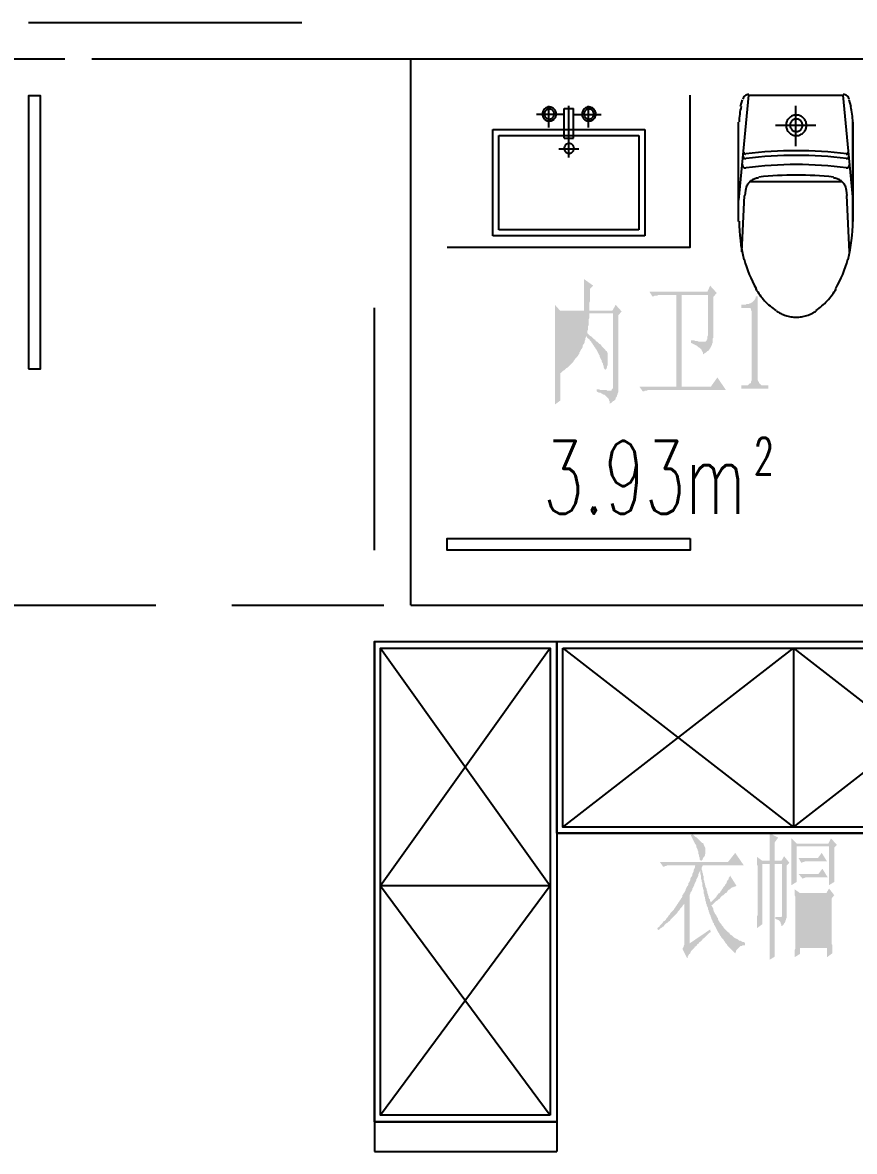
# Model space of a CAD drawing. Header units: millimetres. Extents: x -1120 to 100154, y -9529 to 14223.
# Drawn here: x 8961 to 11702, y 3621 to 7340 of the extents above; entities that cross this region are included whole.
import ezdxf

# ---------------------------------------------------------------- set-up
doc = ezdxf.new("R2010")
doc.units = ezdxf.units.MM
doc.linetypes.add('DOTE', pattern=[2.42, 2, -0.2, 0.02, -0.2])
for name, color, linetype in [('A-DOTE', 1, 'Continuous'), ('A-房间名称', 7, 'Continuous'), ('A-立面看线', 7, 'Continuous')]:
    doc.layers.add(name, color=color, linetype=linetype)
doc.styles.add('_TCH_WINDOW', font='SIMPLEX', dxfattribs={"bigfont": 'GBCBIG'})

msp = doc.modelspace()

# ---------------------------------------------------------------- hatches: boundary and pattern name
at = {"layer": 'A-立面看线'}
for points in [[(10715.1, 6081.6), (10715.1, 6085.9), (10715.1, 6090.3), (10715.1, 6096.8), (10715.1, 6101.2), (10715.1, 6105.5), (10715.1, 6112), (10715.1, 6116.4), (10715.1, 6120.7), (10715.1, 6125.1), (10715.1, 6129.4), (10715.1, 6133.8), (10715.1, 6138.2), (10715.1, 6142.5), (10715.1, 6144.7), (10715.1, 6149), (10715.1, 6153.4), (10715.1, 6155.6), (10715.1, 6327.5), (10715.1, 6331.8), (10715.1, 6338.4), (10715.1, 6344.9), (10715.1, 6349.2), (10715.1, 6355.8), (10715.1, 6360.1), (10715.1, 6366.6), (10715.1, 6371), (10715.1, 6375.3), (10715.1, 6379.7), (10715.1, 6384.1), (10715.1, 6388.4), (10715.1, 6392.8), (10715.1, 6394.9), (10715.1, 6399.3), (10715.1, 6401.5), (10715.1, 6405.8), (10715.1, 6408), (10715.1, 6410.2), (10732.5, 6390.6), (10810.8, 6390.6), (10810.8, 6394.9), (10810.8, 6399.3), (10810.8, 6403.6), (10810.8, 6408), (10810.8, 6412.3), (10810.8, 6416.7), (10810.8, 6421), (10810.8, 6425.4), (10810.8, 6429.7), (10810.8, 6434.1), (10810.8, 6440.6), (10810.8, 6445), (10810.8, 6449.3), (10810.8, 6453.7), (10810.8, 6458), (10810.8, 6462.4), (10810.8, 6466.7), (10810.8, 6471.1), (10810.8, 6475.4), (10810.8, 6479.8), (10810.8, 6486.3), (10810.8, 6490.7), (10810.8, 6495), (10810.8, 6495), (10841.3, 6473.3), (10830.4, 6462.4), (10830.4, 6458), (10830.4, 6453.7), (10830.4, 6449.3), (10830.4, 6442.8), (10830.4, 6438.5), (10830.4, 6434.1), (10830.4, 6429.7), (10830.4, 6425.4), (10830.4, 6421), (10828.3, 6416.7), (10828.3, 6412.3), (10828.3, 6408), (10828.3, 6403.6), (10828.3, 6399.3), (10828.3, 6394.9), (10828.3, 6390.6), (10904.4, 6390.6), (10915.3, 6410.2), (10934.9, 6388.4), (10924, 6375.3), (10924, 6140.3), (10924, 6136), (10924, 6131.6), (10924, 6127.3), (10924, 6122.9), (10921.8, 6118.6), (10921.8, 6116.4), (10919.7, 6112), (10919.7, 6109.9), (10917.5, 6105.5), (10915.3, 6103.3), (10915.3, 6099), (10913.1, 6096.8), (10910.9, 6094.6), (10906.6, 6092.5), (10904.4, 6090.3), (10902.2, 6088.1), (10897.9, 6085.9), (10895.7, 6083.7), (10895.7, 6085.9), (10895.7, 6090.3), (10895.7, 6092.5), (10893.5, 6094.6), (10893.5, 6096.8), (10891.4, 6101.2), (10889.2, 6103.3), (10887, 6105.5), (10884.8, 6107.7), (10882.7, 6109.9), (10880.5, 6112), (10878.3, 6114.2), (10876.1, 6114.2), (10871.8, 6116.4), (10867.4, 6118.6), (10865.2, 6120.7), (10860.9, 6120.7), (10856.5, 6122.9), (10852.2, 6125.1), (10852.2, 6125.1), (10852.2, 6131.6), (10856.5, 6131.6), (10860.9, 6131.6), (10865.2, 6129.4), (10869.6, 6129.4), (10871.8, 6129.4), (10876.1, 6129.4), (10878.3, 6129.4), (10882.7, 6129.4), (10884.8, 6129.4), (10887, 6127.3), (10891.4, 6127.3), (10893.5, 6127.3), (10895.7, 6127.3), (10895.7, 6127.3), (10897.9, 6127.3), (10900.1, 6127.3), (10902.2, 6129.4), (10902.2, 6131.6), (10904.4, 6133.8), (10906.6, 6136), (10906.6, 6140.3), (10906.6, 6144.7), (10906.6, 6149), (10906.6, 6155.6), (10906.6, 6159.9), (10906.6, 6381.9), (10828.3, 6381.9), (10828.3, 6375.3), (10828.3, 6371), (10828.3, 6366.6), (10826.1, 6362.3), (10826.1, 6357.9), (10826.1, 6351.4), (10826.1, 6347.1), (10826.1, 6342.7), (10823.9, 6338.4), (10823.9, 6334), (10823.9, 6329.6), (10823.9, 6327.5), (10821.7, 6323.1), (10821.7, 6318.8), (10821.7, 6316.6), (10826.1, 6312.2), (10830.4, 6307.9), (10834.8, 6305.7), (10839.1, 6301.4), (10843.5, 6297), (10847.8, 6294.8), (10850, 6290.5), (10854.4, 6288.3), (10858.7, 6284), (10860.9, 6281.8), (10865.2, 6279.6), (10867.4, 6277.4), (10869.6, 6273.1), (10871.8, 6270.9), (10874, 6268.7), (10876.1, 6266.5), (10878.3, 6264.4), (10880.5, 6262.2), (10882.7, 6260), (10882.7, 6257.8), (10884.8, 6257.8), (10887, 6255.7), (10887, 6253.5), (10887, 6253.5), (10889.2, 6251.3), (10889.2, 6249.1), (10889.2, 6249.1), (10889.2, 6244.8), (10889.2, 6238.3), (10889.2, 6233.9), (10889.2, 6229.5), (10889.2, 6227.4), (10889.2, 6227.4), (10889.2, 6220.8), (10889.2, 6216.5), (10889.2, 6212.1), (10887, 6207.8), (10887, 6205.6), (10884.8, 6199.1), (10882.7, 6196.9), (10880.5, 6196.9), (10880.5, 6196.9), (10878.3, 6199.1), (10876.1, 6203.4), (10876.1, 6207.8), (10874, 6212.1), (10874, 6216.5), (10871.8, 6218.7), (10869.6, 6223), (10869.6, 6227.4), (10867.4, 6229.5), (10865.2, 6233.9), (10863.1, 6238.3), (10863.1, 6242.6), (10860.9, 6244.8), (10858.7, 6249.1), (10856.5, 6253.5), (10854.4, 6257.8), (10852.2, 6262.2), (10852.2, 6262.2), (10850, 6264.4), (10847.8, 6268.7), (10845.7, 6270.9), (10843.5, 6275.2), (10841.3, 6277.4), (10839.1, 6281.8), (10837, 6284), (10834.8, 6288.3), (10832.6, 6290.5), (10830.4, 6292.7), (10828.3, 6297), (10823.9, 6299.2), (10821.7, 6301.4), (10819.6, 6305.7), (10819.6, 6307.9), (10817.4, 6303.5), (10815.2, 6299.2), (10815.2, 6294.8), (10813, 6290.5), (10813, 6286.1), (10810.8, 6281.8), (10808.7, 6279.6), (10806.5, 6275.2), (10806.5, 6270.9), (10804.3, 6266.5), (10802.1, 6264.4), (10800, 6260), (10797.8, 6255.7), (10795.6, 6253.5), (10795.6, 6249.1), (10793.4, 6247), (10791.3, 6242.6), (10789.1, 6240.4), (10786.9, 6238.3), (10784.7, 6233.9), (10782.6, 6233.9), (10780.4, 6229.5), (10778.2, 6227.4), (10776, 6223), (10773.9, 6220.8), (10771.7, 6218.7), (10767.3, 6214.3), (10765.1, 6212.1), (10763, 6210), (10760.8, 6207.8), (10758.6, 6205.6), (10756.4, 6203.4), (10752.1, 6201.3), (10749.9, 6199.1), (10747.7, 6196.9), (10745.6, 6194.7), (10741.2, 6192.6), (10739, 6190.4), (10736.9, 6188.2), (10734.7, 6186), (10732.5, 6186), (10732.5, 6094.6), (10715.1, 6081.6)], [(11237.4, 6436.3), (11237.4, 6431.9), (11237.4, 6425.4), (11237.4, 6418.9), (11237.4, 6412.3), (11237.4, 6408), (11237.4, 6401.5), (11237.4, 6397.1), (11237.4, 6392.8), (11237.4, 6386.2), (11237.4, 6381.9), (11237.4, 6377.5), (11237.4, 6373.2), (11237.4, 6368.8), (11237.4, 6364.5), (11237.4, 6360.1), (11237.4, 6357.9), (11237.4, 6353.6), (11237.4, 6349.2), (11237.4, 6347.1), (11237.4, 6342.7), (11237.4, 6340.5), (11237.4, 6338.4), (11237.4, 6336.2), (11237.4, 6331.8), (11237.4, 6325.3), (11237.4, 6320.9), (11237.4, 6314.4), (11237.4, 6310.1), (11237.4, 6305.7), (11237.4, 6301.4), (11235.2, 6299.2), (11235.2, 6294.8), (11235.2, 6292.7), (11235.2, 6290.5), (11235.2, 6286.1), (11233, 6281.8), (11233, 6279.6), (11230.8, 6275.2), (11228.7, 6270.9), (11226.5, 6266.5), (11226.5, 6266.5), (11224.3, 6264.4), (11224.3, 6262.2), (11222.1, 6260), (11217.8, 6257.8), (11215.6, 6255.7), (11213.4, 6253.5), (11209.1, 6251.3), (11206.9, 6249.1), (11202.5, 6247), (11202.5, 6247), (11202.5, 6249.1), (11202.5, 6253.5), (11200.4, 6255.7), (11200.4, 6257.8), (11198.2, 6260), (11198.2, 6262.2), (11196, 6264.4), (11193.8, 6266.5), (11191.7, 6268.7), (11187.3, 6270.9), (11185.1, 6273.1), (11183, 6275.2), (11178.6, 6277.4), (11174.3, 6279.6), (11169.9, 6281.8), (11165.6, 6284), (11163.4, 6284), (11163.4, 6292.7), (11169.9, 6292.7), (11174.3, 6292.7), (11178.6, 6290.5), (11180.8, 6290.5), (11185.1, 6290.5), (11189.5, 6288.3), (11191.7, 6288.3), (11193.8, 6288.3), (11196, 6288.3), (11198.2, 6288.3), (11200.4, 6288.3), (11202.5, 6288.3), (11204.7, 6288.3), (11206.9, 6288.3), (11211.2, 6288.3), (11213.4, 6290.5), (11215.6, 6292.7), (11215.6, 6294.8), (11217.8, 6297), (11217.8, 6299.2), (11217.8, 6301.4), (11217.8, 6305.7), (11220, 6310.1), (11220, 6314.4), (11220, 6318.8), (11220, 6325.3), (11220, 6331.8), (11220, 6336.2), (11220, 6338.4), (11220, 6340.5), (11220, 6344.9), (11220, 6347.1), (11220, 6351.4), (11220, 6355.8), (11220, 6360.1), (11220, 6362.3), (11220, 6366.6), (11220, 6371), (11220, 6375.3), (11220, 6379.7), (11220, 6384.1), (11220, 6388.4), (11220, 6394.9), (11220, 6399.3), (11220, 6403.6), (11220, 6410.2), (11220, 6414.5), (11220, 6421), (11220, 6425.4), (11220, 6431.9), (11220, 6438.5), (11220, 6442.8), (11132.9, 6442.8), (11132.9, 6140.3), (11228.7, 6140.3), (11250.4, 6170.8), (11278.7, 6129.4), (11035, 6129.4), (11030.6, 6129.4), (11028.5, 6129.4), (11024.1, 6129.4), (11021.9, 6129.4), (11017.6, 6127.3), (11015.4, 6127.3), (11011, 6127.3), (11008.9, 6125.1), (11006.7, 6125.1), (11004.5, 6125.1), (10993.6, 6140.3), (11115.5, 6140.3), (11115.5, 6442.8), (11065.5, 6442.8), (11063.3, 6442.8), (11058.9, 6442.8), (11056.7, 6442.8), (11052.4, 6440.6), (11050.2, 6440.6), (11045.9, 6440.6), (11043.7, 6440.6), (11041.5, 6438.5), (11037.2, 6438.5), (11037.2, 6436.3), (11026.3, 6453.7), (11217.8, 6453.7), (11226.5, 6473.3), (11248.2, 6449.3), (11237.4, 6436.3)], [(11383.2, 6438.5), (11383.2, 6173), (11383.2, 6166.4), (11383.2, 6162.1), (11385.3, 6157.7), (11387.5, 6155.6), (11387.5, 6151.2), (11389.7, 6151.2), (11391.9, 6149), (11394, 6146.9), (11396.2, 6144.7), (11400.6, 6144.7), (11402.7, 6144.7), (11407.1, 6144.7), (11418, 6144.7), (11418, 6133.8), (11328.8, 6133.8), (11328.8, 6144.7), (11339.6, 6144.7), (11344, 6144.7), (11348.3, 6144.7), (11350.5, 6144.7), (11352.7, 6146.9), (11354.9, 6149), (11357, 6151.2), (11359.2, 6151.2), (11361.4, 6153.4), (11361.4, 6157.7), (11363.6, 6162.1), (11363.6, 6166.4), (11363.6, 6170.8), (11363.6, 6173), (11363.6, 6384.1), (11363.6, 6388.4), (11361.4, 6392.8), (11361.4, 6397.1), (11359.2, 6399.3), (11354.9, 6399.3), (11352.7, 6399.3), (11350.5, 6399.3), (11328.8, 6399.3), (11328.8, 6410.2), (11339.6, 6410.2), (11344, 6410.2), (11346.2, 6412.3), (11350.5, 6412.3), (11352.7, 6412.3), (11357, 6414.5), (11359.2, 6414.5), (11361.4, 6416.7), (11363.6, 6416.7), (11365.8, 6418.9), (11367.9, 6421), (11370.1, 6423.2), (11372.3, 6425.4), (11374.5, 6429.7), (11376.6, 6431.9), (11376.6, 6436.3), (11378.8, 6438.5), (11383.2, 6438.5)], [(10732.5, 6381.9), (10732.5, 6194.7), (10734.7, 6196.9), (10739, 6199.1), (10741.2, 6201.3), (10743.4, 6203.4), (10745.6, 6205.6), (10747.7, 6210), (10749.9, 6212.1), (10754.3, 6214.3), (10756.4, 6216.5), (10758.6, 6220.8), (10760.8, 6223), (10763, 6225.2), (10765.1, 6229.5), (10767.3, 6231.7), (10769.5, 6236.1), (10771.7, 6238.3), (10773.9, 6242.6), (10776, 6244.8), (10776, 6249.1), (10778.2, 6253.5), (10780.4, 6255.7), (10782.6, 6260), (10784.7, 6264.4), (10786.9, 6266.5), (10786.9, 6268.7), (10789.1, 6273.1), (10789.1, 6275.2), (10791.3, 6279.6), (10793.4, 6284), (10793.4, 6286.1), (10795.6, 6290.5), (10795.6, 6294.8), (10797.8, 6299.2), (10797.8, 6303.5), (10800, 6305.7), (10800, 6310.1), (10802.1, 6314.4), (10802.1, 6318.8), (10804.3, 6323.1), (10804.3, 6327.5), (10804.3, 6331.8), (10806.5, 6336.2), (10806.5, 6340.5), (10806.5, 6344.9), (10808.7, 6349.2), (10808.7, 6353.6), (10808.7, 6357.9), (10808.7, 6364.5), (10808.7, 6368.8), (10808.7, 6373.2), (10810.8, 6377.5), (10810.8, 6381.9), (10732.5, 6381.9)], [(11167.7, 4665.6), (11172.1, 4663.4), (11176.4, 4659), (11178.6, 4656.8), (11183, 4654.7), (11185.1, 4652.5), (11189.5, 4648.1), (11191.7, 4646), (11193.8, 4643.8), (11196, 4641.6), (11198.2, 4639.4), (11200.4, 4637.3), (11202.5, 4637.3), (11204.7, 4635.1), (11204.7, 4632.9), (11204.7, 4632.9), (11206.9, 4628.6), (11209.1, 4624.2), (11211.2, 4619.9), (11211.2, 4615.5), (11211.2, 4613.3), (11211.2, 4611.1), (11211.2, 4606.8), (11211.2, 4602.4), (11209.1, 4600.3), (11209.1, 4595.9), (11206.9, 4591.6), (11204.7, 4589.4), (11202.5, 4585), (11200.4, 4580.7), (11198.2, 4578.5), (11196, 4578.5), (11196, 4578.5), (11196, 4578.5), (11193.8, 4580.7), (11191.7, 4582.9), (11191.7, 4589.4), (11189.5, 4593.7), (11189.5, 4595.9), (11189.5, 4598.1), (11187.3, 4602.4), (11187.3, 4606.8), (11187.3, 4609), (11185.1, 4613.3), (11185.1, 4615.5), (11183, 4619.9), (11180.8, 4624.2), (11180.8, 4628.6), (11178.6, 4632.9), (11176.4, 4635.1), (11174.3, 4639.4), (11172.1, 4643.8), (11169.9, 4648.1), (11167.7, 4652.5), (11165.6, 4656.8), (11163.4, 4661.2), (11163.4, 4663.4), (11167.7, 4665.6)], [(11422.3, 4578.5), (11422.3, 4585), (11422.3, 4589.4), (11422.3, 4595.9), (11422.3, 4600.3), (11422.3, 4606.8), (11422.3, 4611.1), (11422.3, 4617.7), (11422.3, 4622), (11422.3, 4626.4), (11422.3, 4630.7), (11422.3, 4635.1), (11422.3, 4639.4), (11422.3, 4643.8), (11422.3, 4648.1), (11422.3, 4652.5), (11422.3, 4654.7), (11422.3, 4659), (11422.3, 4661.2), (11422.3, 4665.6), (11422.3, 4667.7), (11422.3, 4669.9), (11450.6, 4654.7), (11439.7, 4639.4), (11439.7, 4578.5), (11461.5, 4578.5), (11470.2, 4593.7), (11487.6, 4572), (11478.9, 4563.3), (11478.9, 4404.4), (11478.9, 4400.1), (11478.9, 4395.7), (11478.9, 4391.4), (11476.7, 4387), (11476.7, 4384.8), (11474.6, 4380.5), (11474.6, 4378.3), (11472.4, 4374), (11470.2, 4371.8), (11468, 4367.4), (11465.9, 4365.2), (11461.5, 4363.1), (11461.5, 4367.4), (11459.3, 4371.8), (11459.3, 4374), (11457.1, 4378.3), (11455, 4380.5), (11452.8, 4382.7), (11448.4, 4384.8), (11446.3, 4384.8), (11444.1, 4387), (11441.9, 4387), (11441.9, 4393.5), (11448.4, 4393.5), (11450.6, 4393.5), (11455, 4393.5), (11457.1, 4393.5), (11459.3, 4393.5), (11459.3, 4393.5), (11461.5, 4393.5), (11463.7, 4397.9), (11463.7, 4402.2), (11463.7, 4406.6), (11463.7, 4567.6), (11439.7, 4567.6), (11439.7, 4321.7), (11439.7, 4317.4), (11439.7, 4313), (11439.7, 4308.7), (11439.7, 4302.1), (11439.7, 4297.8), (11439.7, 4293.4), (11439.7, 4289.1), (11439.7, 4284.7), (11439.7, 4280.4), (11439.7, 4276), (11439.7, 4271.7), (11439.7, 4267.3), (11439.7, 4263), (11422.3, 4252.1), (11422.3, 4258.6), (11422.3, 4263), (11422.3, 4267.3), (11422.3, 4271.7), (11422.3, 4276), (11422.3, 4280.4), (11422.3, 4284.7), (11422.3, 4291.3), (11422.3, 4295.6), (11422.3, 4300), (11422.3, 4304.3), (11422.3, 4308.7), (11422.3, 4313), (11422.3, 4317.4), (11422.3, 4321.7), (11422.3, 4326.1), (11422.3, 4330.4), (11422.3, 4334.8), (11422.3, 4334.8), (11422.3, 4567.6), (11398.4, 4567.6), (11398.4, 4369.6), (11381, 4356.5), (11381, 4360.9), (11381, 4363.1), (11381, 4367.4), (11381, 4371.8), (11381, 4376.1), (11381, 4378.3), (11381, 4382.7), (11381, 4387), (11381, 4391.4), (11381, 4395.7), (11383.2, 4400.1), (11383.2, 4404.4), (11383.2, 4408.8), (11383.2, 4413.1), (11383.2, 4417.5), (11383.2, 4421.8), (11383.2, 4426.2), (11383.2, 4430.5), (11383.2, 4434.9), (11383.2, 4441.4), (11383.2, 4445.8), (11383.2, 4450.1), (11383.2, 4456.6), (11383.2, 4461), (11383.2, 4465.3), (11383.2, 4471.9), (11383.2, 4476.2), (11383.2, 4482.8), (11383.2, 4482.8), (11383.2, 4489.3), (11383.2, 4495.8), (11383.2, 4502.3), (11383.2, 4506.7), (11383.2, 4513.2), (11383.2, 4519.8), (11383.2, 4524.1), (11383.2, 4528.5), (11383.2, 4535), (11383.2, 4539.3), (11383.2, 4543.7), (11383.2, 4548), (11383.2, 4552.4), (11383.2, 4556.7), (11383.2, 4561.1), (11381, 4565.5), (11381, 4569.8), (11381, 4572), (11381, 4576.3), (11381, 4580.7), (11381, 4582.9), (11381, 4585), (11381, 4589.4), (11381, 4591.6), (11381, 4591.6), (11398.4, 4578.5), (11422.3, 4578.5)], [(11635.6, 4622), (11635.6, 4615.5), (11635.6, 4609), (11635.6, 4602.4), (11635.6, 4598.1), (11635.6, 4591.6), (11635.6, 4585), (11635.6, 4580.7), (11635.6, 4576.3), (11635.6, 4569.8), (11635.6, 4565.5), (11635.6, 4561.1), (11635.6, 4556.7), (11635.6, 4552.4), (11635.6, 4548), (11635.6, 4543.7), (11635.6, 4539.3), (11635.6, 4535), (11635.6, 4530.6), (11635.6, 4528.5), (11635.6, 4524.1), (11635.6, 4521.9), (11635.6, 4517.6), (11635.6, 4515.4), (11635.6, 4513.2), (11635.6, 4508.9), (11635.6, 4508.9), (11618.2, 4498), (11618.2, 4626.4), (11511.6, 4626.4), (11511.6, 4508.9), (11494.1, 4498), (11494.1, 4502.3), (11494.1, 4506.7), (11494.1, 4511), (11494.1, 4515.4), (11494.1, 4519.8), (11494.1, 4524.1), (11494.1, 4528.5), (11494.1, 4532.8), (11494.1, 4537.2), (11494.1, 4543.7), (11494.1, 4548), (11494.1, 4552.4), (11494.1, 4556.7), (11494.1, 4561.1), (11494.1, 4565.5), (11494.1, 4569.8), (11494.1, 4576.3), (11494.1, 4578.5), (11494.1, 4582.9), (11494.1, 4587.2), (11494.1, 4591.6), (11494.1, 4598.1), (11494.1, 4602.4), (11494.1, 4606.8), (11494.1, 4611.1), (11494.1, 4615.5), (11494.1, 4619.9), (11494.1, 4624.2), (11494.1, 4628.6), (11494.1, 4632.9), (11494.1, 4637.3), (11494.1, 4641.6), (11494.1, 4646), (11494.1, 4650.3), (11494.1, 4652.5), (11511.6, 4635.1), (11616, 4635.1), (11624.7, 4652.5), (11644.3, 4630.7), (11635.6, 4622)], [(11159, 4306.5), (11226.5, 4352.2), (11228.7, 4343.5), (11224.3, 4341.3), (11220, 4337), (11215.6, 4332.6), (11211.2, 4328.3), (11206.9, 4323.9), (11202.5, 4321.7), (11200.4, 4317.4), (11196, 4313), (11191.7, 4310.8), (11189.5, 4306.5), (11185.1, 4304.3), (11183, 4300), (11180.8, 4297.8), (11176.4, 4295.6), (11174.3, 4291.3), (11172.1, 4289.1), (11169.9, 4286.9), (11167.7, 4284.7), (11165.6, 4282.6), (11163.4, 4280.4), (11161.2, 4276), (11161.2, 4273.9), (11159, 4271.7), (11156.8, 4271.7), (11156.8, 4269.5), (11154.7, 4267.3), (11154.7, 4265.1), (11152.5, 4263), (11152.5, 4263), (11152.5, 4260.8), (11152.5, 4258.6), (11150.3, 4258.6), (11135.1, 4289.1), (11137.3, 4291.3), (11139.4, 4295.6), (11139.4, 4297.8), (11141.6, 4302.1), (11141.6, 4306.5), (11141.6, 4313), (11141.6, 4313), (11141.6, 4437.1), (11139.4, 4434.9), (11137.3, 4432.7), (11135.1, 4428.4), (11132.9, 4426.2), (11130.7, 4424), (11128.6, 4421.8), (11126.4, 4417.5), (11124.2, 4415.3), (11122, 4413.1), (11119.9, 4410.9), (11117.7, 4406.6), (11115.5, 4404.4), (11113.3, 4402.2), (11111.1, 4400.1), (11109, 4397.9), (11104.6, 4393.5), (11102.4, 4391.4), (11100.3, 4389.2), (11098.1, 4387), (11095.9, 4384.8), (11093.7, 4380.5), (11089.4, 4378.3), (11087.2, 4376.1), (11085, 4374), (11080.7, 4371.8), (11078.5, 4369.6), (11076.3, 4367.4), (11074.2, 4363.1), (11069.8, 4360.9), (11067.6, 4358.7), (11063.3, 4356.5), (11061.1, 4354.4), (11058.9, 4352.2), (11054.6, 4350), (11052.4, 4356.5), (11054.6, 4358.7), (11058.9, 4360.9), (11061.1, 4365.2), (11063.3, 4367.4), (11065.5, 4369.6), (11067.6, 4371.8), (11069.8, 4374), (11072, 4378.3), (11076.3, 4380.5), (11078.5, 4382.7), (11080.7, 4384.8), (11082.9, 4389.2), (11085, 4391.4), (11087.2, 4393.5), (11089.4, 4397.9), (11091.6, 4400.1), (11093.7, 4402.2), (11095.9, 4406.6), (11098.1, 4408.8), (11102.4, 4413.1), (11104.6, 4415.3), (11106.8, 4417.5), (11109, 4421.8), (11111.1, 4424), (11113.3, 4428.4), (11115.5, 4430.5), (11117.7, 4434.9), (11119.9, 4437.1), (11122, 4441.4), (11124.2, 4443.6), (11124.2, 4443.6), (11126.4, 4447.9), (11128.6, 4450.1), (11130.7, 4454.5), (11132.9, 4456.6), (11135.1, 4461), (11135.1, 4465.3), (11137.3, 4467.5), (11139.4, 4471.9), (11141.6, 4474.1), (11143.8, 4478.4), (11146, 4482.8), (11146, 4484.9), (11148.1, 4489.3), (11150.3, 4493.6), (11152.5, 4495.8), (11154.7, 4500.2), (11154.7, 4504.5), (11156.8, 4506.7), (11159, 4511), (11161.2, 4515.4), (11161.2, 4519.8), (11163.4, 4524.1), (11165.6, 4526.3), (11167.7, 4530.6), (11167.7, 4535), (11169.9, 4539.3), (11172.1, 4543.7), (11172.1, 4548), (11174.3, 4552.4), (11176.4, 4556.7), (11176.4, 4561.1), (11178.6, 4563.3), (11095.9, 4563.3), (11093.7, 4563.3), (11091.6, 4563.3), (11087.2, 4563.3), (11085, 4563.3), (11080.7, 4561.1), (11078.5, 4561.1), (11074.2, 4558.9), (11072, 4558.9), (11061.1, 4574.2), (11285.2, 4574.2), (11309.2, 4604.6), (11337.5, 4563.3), (11202.5, 4563.3), (11198.2, 4554.6), (11198.2, 4550.2), (11200.4, 4545.9), (11200.4, 4541.5), (11202.5, 4537.2), (11202.5, 4532.8), (11204.7, 4528.5), (11204.7, 4521.9), (11204.7, 4517.6), (11206.9, 4513.2), (11206.9, 4508.9), (11209.1, 4504.5), (11209.1, 4500.2), (11211.2, 4498), (11211.2, 4493.6), (11213.4, 4489.3), (11215.6, 4484.9), (11215.6, 4480.6), (11217.8, 4476.2), (11217.8, 4471.9), (11220, 4467.5), (11220, 4465.3), (11222.1, 4461), (11222.1, 4456.6), (11224.3, 4452.3), (11226.5, 4450.1), (11226.5, 4445.8), (11228.7, 4441.4), (11228.7, 4441.4), (11230.8, 4443.6), (11235.2, 4447.9), (11237.4, 4450.1), (11239.5, 4452.3), (11243.9, 4456.6), (11246.1, 4458.8), (11248.2, 4463.2), (11250.4, 4465.3), (11252.6, 4469.7), (11256.9, 4471.9), (11259.1, 4474.1), (11261.3, 4478.4), (11263.5, 4480.6), (11265.7, 4484.9), (11267.8, 4487.1), (11270, 4491.5), (11272.2, 4493.6), (11274.4, 4495.8), (11276.5, 4500.2), (11278.7, 4502.3), (11280.9, 4506.7), (11280.9, 4508.9), (11283.1, 4513.2), (11285.2, 4515.4), (11287.4, 4517.6), (11287.4, 4521.9), (11289.6, 4524.1), (11291.8, 4528.5), (11291.8, 4530.6), (11313.5, 4495.8), (11311.3, 4495.8), (11309.2, 4493.6), (11304.8, 4493.6), (11302.6, 4491.5), (11300.5, 4491.5), (11296.1, 4489.3), (11293.9, 4487.1), (11291.8, 4484.9), (11287.4, 4482.8), (11285.2, 4480.6), (11283.1, 4478.4), (11283.1, 4476.2), (11280.9, 4474.1), (11278.7, 4471.9), (11276.5, 4471.9), (11274.4, 4469.7), (11272.2, 4467.5), (11270, 4465.3), (11265.7, 4463.2), (11263.5, 4461), (11261.3, 4458.8), (11259.1, 4454.5), (11254.8, 4452.3), (11252.6, 4450.1), (11250.4, 4447.9), (11246.1, 4445.8), (11241.7, 4441.4), (11239.5, 4439.2), (11235.2, 4434.9), (11233, 4432.7), (11230.8, 4432.7), (11233, 4428.4), (11235.2, 4424), (11237.4, 4419.7), (11237.4, 4415.3), (11239.5, 4410.9), (11241.7, 4406.6), (11243.9, 4402.2), (11246.1, 4400.1), (11248.2, 4395.7), (11250.4, 4391.4), (11252.6, 4389.2), (11252.6, 4384.8), (11254.8, 4380.5), (11256.9, 4378.3), (11259.1, 4374), (11261.3, 4371.8), (11263.5, 4369.6), (11265.7, 4365.2), (11267.8, 4363.1), (11270, 4360.9), (11272.2, 4356.5), (11274.4, 4354.4), (11276.5, 4352.2), (11278.7, 4350), (11280.9, 4347.8), (11283.1, 4345.7), (11285.2, 4343.5), (11289.6, 4341.3), (11291.8, 4337), (11293.9, 4334.8), (11298.3, 4332.6), (11300.5, 4330.4), (11302.6, 4328.3), (11304.8, 4326.1), (11309.2, 4323.9), (11311.3, 4321.7), (11313.5, 4321.7), (11317.9, 4319.6), (11320.1, 4317.4), (11322.2, 4315.2), (11326.6, 4315.2), (11328.8, 4313), (11330.9, 4313), (11333.1, 4310.8), (11337.5, 4310.8), (11339.6, 4308.7), (11341.8, 4308.7), (11341.8, 4300), (11337.5, 4300), (11333.1, 4300), (11330.9, 4297.8), (11326.6, 4297.8), (11324.4, 4295.6), (11322.2, 4293.4), (11320.1, 4291.3), (11317.9, 4289.1), (11315.7, 4286.9), (11313.5, 4284.7), (11311.3, 4280.4), (11311.3, 4278.2), (11309.2, 4273.9), (11307, 4276), (11304.8, 4278.2), (11302.6, 4280.4), (11300.5, 4282.6), (11298.3, 4284.7), (11296.1, 4286.9), (11293.9, 4289.1), (11291.8, 4291.3), (11289.6, 4293.4), (11287.4, 4295.6), (11285.2, 4297.8), (11283.1, 4300), (11280.9, 4304.3), (11278.7, 4306.5), (11276.5, 4308.7), (11274.4, 4313), (11272.2, 4315.2), (11270, 4319.6), (11267.8, 4321.7), (11263.5, 4326.1), (11261.3, 4330.4), (11259.1, 4332.6), (11256.9, 4337), (11254.8, 4341.3), (11252.6, 4343.5), (11250.4, 4347.8), (11248.2, 4352.2), (11246.1, 4356.5), (11243.9, 4360.9), (11243.9, 4360.9), (11241.7, 4365.2), (11239.5, 4367.4), (11239.5, 4371.8), (11237.4, 4374), (11235.2, 4376.1), (11235.2, 4380.5), (11233, 4382.7), (11230.8, 4387), (11230.8, 4389.2), (11228.7, 4393.5), (11228.7, 4395.7), (11226.5, 4400.1), (11224.3, 4404.4), (11224.3, 4406.6), (11222.1, 4410.9), (11222.1, 4415.3), (11220, 4417.5), (11220, 4421.8), (11217.8, 4426.2), (11215.6, 4430.5), (11215.6, 4434.9), (11213.4, 4437.1), (11213.4, 4441.4), (11211.2, 4445.8), (11211.2, 4450.1), (11209.1, 4454.5), (11209.1, 4458.8), (11206.9, 4463.2), (11206.9, 4467.5), (11204.7, 4471.9), (11204.7, 4476.2), (11204.7, 4482.8), (11202.5, 4487.1), (11202.5, 4491.5), (11200.4, 4495.8), (11200.4, 4500.2), (11200.4, 4506.7), (11198.2, 4511), (11198.2, 4515.4), (11196, 4521.9), (11196, 4526.3), (11196, 4530.6), (11193.8, 4537.2), (11193.8, 4541.5), (11193.8, 4545.9), (11191.7, 4541.5), (11189.5, 4537.2), (11187.3, 4532.8), (11187.3, 4528.5), (11185.1, 4524.1), (11183, 4519.8), (11180.8, 4517.6), (11180.8, 4513.2), (11178.6, 4508.9), (11176.4, 4504.5), (11174.3, 4500.2), (11174.3, 4498), (11172.1, 4493.6), (11169.9, 4489.3), (11167.7, 4487.1), (11167.7, 4482.8), (11165.6, 4478.4), (11163.4, 4476.2), (11161.2, 4471.9), (11161.2, 4469.7), (11159, 4465.3), (11159, 4465.3), (11159, 4306.5)], [(11518.1, 4587.2), (11581.2, 4587.2), (11594.2, 4604.6), (11611.7, 4576.3), (11539.8, 4576.3), (11526.8, 4572), (11518.1, 4587.2)], [(11518.1, 4535), (11583.4, 4535), (11596.4, 4552.4), (11613.8, 4524.1), (11542, 4524.1), (11531.1, 4519.8), (11518.1, 4535)], [(11505, 4260.8), (11505, 4263), (11505, 4267.3), (11505, 4271.7), (11505, 4276), (11505, 4280.4), (11505, 4284.7), (11507.2, 4289.1), (11507.2, 4293.4), (11507.2, 4297.8), (11507.2, 4302.1), (11507.2, 4306.5), (11507.2, 4310.8), (11507.2, 4315.2), (11507.2, 4319.6), (11507.2, 4323.9), (11507.2, 4328.3), (11507.2, 4332.6), (11507.2, 4337), (11507.2, 4343.5), (11507.2, 4347.8), (11507.2, 4352.2), (11507.2, 4356.5), (11507.2, 4360.9), (11507.2, 4367.4), (11507.2, 4371.8), (11507.2, 4376.1), (11507.2, 4380.5), (11507.2, 4384.8), (11507.2, 4391.4), (11507.2, 4395.7), (11507.2, 4402.2), (11507.2, 4406.6), (11507.2, 4410.9), (11507.2, 4417.5), (11507.2, 4421.8), (11507.2, 4426.2), (11507.2, 4430.5), (11507.2, 4437.1), (11507.2, 4441.4), (11507.2, 4445.8), (11507.2, 4450.1), (11507.2, 4454.5), (11507.2, 4456.6), (11507.2, 4461), (11505, 4465.3), (11505, 4469.7), (11505, 4474.1), (11505, 4476.2), (11505, 4480.6), (11505, 4482.8), (11505, 4484.9), (11522.4, 4471.9), (11609.5, 4471.9), (11618.2, 4487.1), (11635.6, 4465.3), (11626.9, 4454.5), (11626.9, 4447.9), (11626.9, 4441.4), (11626.9, 4434.9), (11626.9, 4428.4), (11626.9, 4421.8), (11626.9, 4415.3), (11626.9, 4408.8), (11626.9, 4404.4), (11626.9, 4397.9), (11626.9, 4391.4), (11626.9, 4387), (11626.9, 4380.5), (11626.9, 4376.1), (11626.9, 4369.6), (11626.9, 4365.2), (11626.9, 4360.9), (11626.9, 4354.4), (11626.9, 4350), (11626.9, 4345.7), (11626.9, 4341.3), (11626.9, 4337), (11626.9, 4332.6), (11626.9, 4328.3), (11626.9, 4323.9), (11626.9, 4319.6), (11626.9, 4315.2), (11626.9, 4313), (11626.9, 4308.7), (11626.9, 4304.3), (11629.1, 4302.1), (11629.1, 4297.8), (11629.1, 4295.6), (11629.1, 4293.4), (11629.1, 4289.1), (11629.1, 4286.9), (11629.1, 4284.7), (11629.1, 4282.6), (11629.1, 4278.2), (11629.1, 4276), (11629.1, 4273.9), (11629.1, 4273.9), (11611.7, 4260.8), (11611.7, 4291.3), (11522.4, 4291.3), (11522.4, 4271.7), (11505, 4260.8)], [(11522.4, 4461), (11522.4, 4415.3), (11611.7, 4415.3), (11611.7, 4461), (11522.4, 4461)], [(11522.4, 4404.4), (11522.4, 4360.9), (11611.7, 4360.9), (11611.7, 4404.4), (11522.4, 4404.4)], [(11522.4, 4350), (11522.4, 4302.1), (11611.7, 4302.1), (11611.7, 4350), (11522.4, 4350)]]:
    msp.add_hatch(color=256, dxfattribs=at).paths.add_polyline_path(points)

# ---------------------------------------------------------------- linework, layer by layer
at = {"layer": 'A-DOTE', "linetype": 'DOTE', "ltscale": 1000}
for p, q in [((4680.8, 7220.3), (14121.1, 7220.3)), ((10240.7, 5420.7), (10240.7, 7220.3)), ((10240.7, 5420.7), (14121.1, 5420.7))]:
    msp.add_line(p, q, dxfattribs=at)
at = {"layer": 'A-立面看线'}
for points in [[(8980.7, 7340), (9881.7, 7340)], [(9189.7, 7220.3), (9690.2, 7220.3)], [(9940.4, 7220.3), (10440.9, 7220.3)], [(10691.2, 7220.3), (11191.7, 7220.3)], [(11441.9, 7220.3), (11940.2, 7220.3)], [(8980.7, 6199.7), (9019.9, 6199.7), (9019.9, 7098.4), (8980.7, 7098.4), (8980.7, 6199.7)], [(10360.4, 6600.1), (11161.2, 6600.1), (11161.2, 7100.6)], [(11352.7, 7100.6), (11320.1, 6754.6)], [(11326.6, 7063.6), (11333.1, 7085.4)], [(11353.8, 7102.8), (11350.3, 7102.5), (11347, 7101.7), (11344, 7100.3), (11341.2, 7098.5), (11338.7, 7096.3), (11336.6, 7093.6), (11335, 7090.7), (11333.8, 7087.4)], [(11352.7, 7100.6), (11663.9, 7100.6)], [(11663.9, 7100.6), (11696.5, 6754.6)], [(11684.9, 7087.4), (11683.8, 7090.7), (11682.1, 7093.6), (11680, 7096.3), (11677.6, 7098.5), (11674.8, 7100.3), (11671.7, 7101.7), (11668.4, 7102.5), (11665, 7102.8)], [(11683.5, 7085.4), (11690, 7063.6)], [(10745.6, 7037.5), (10654.2, 7037.5)], [(10673.8, 7038.6), (10673.9, 7036.2), (10674.2, 7034), (10674.8, 7031.8), (10675.5, 7029.7), (10676.5, 7027.7), (10677.7, 7025.8), (10679, 7024), (10680.4, 7022.4), (10682.1, 7021), (10683.8, 7019.6), (10685.7, 7018.5), (10687.7, 7017.5), (10689.8, 7016.8), (10692, 7016.2), (10694.3, 7015.9), (10696.6, 7015.7), (10698.9, 7015.9), (10701.2, 7016.2), (10703.4, 7016.8), (10705.5, 7017.5), (10707.5, 7018.5), (10709.4, 7019.6), (10711.1, 7021), (10712.8, 7022.4), (10714.2, 7024), (10715.5, 7025.8), (10716.7, 7027.7), (10717.7, 7029.7), (10718.4, 7031.8), (10719, 7034), (10719.3, 7036.2), (10719.5, 7038.6), (10719.3, 7040.9), (10719, 7043.2), (10718.4, 7045.4), (10717.7, 7047.5), (10716.7, 7049.5), (10715.5, 7051.4), (10714.2, 7053.1), (10712.8, 7054.7), (10711.1, 7056.2), (10709.4, 7057.5), (10707.5, 7058.7), (10705.5, 7059.6), (10703.4, 7060.4), (10701.2, 7061), (10698.9, 7061.3), (10696.6, 7061.4), (10694.3, 7061.3), (10692, 7061), (10689.8, 7060.4), (10687.7, 7059.6), (10685.7, 7058.7), (10683.8, 7057.5), (10682.1, 7056.2), (10680.4, 7054.7), (10679, 7053.1), (10677.7, 7051.4), (10676.5, 7049.5), (10675.5, 7047.5), (10674.8, 7045.4), (10674.2, 7043.2), (10673.9, 7040.9), (10673.8, 7038.6)], [(10680.3, 7038.6), (10680.4, 7036.9), (10680.6, 7035.3), (10681, 7033.7), (10681.6, 7032.2), (10682.3, 7030.8), (10683.1, 7029.5), (10684, 7028.2), (10685.1, 7027), (10686.2, 7026), (10687.5, 7025.1), (10688.8, 7024.2), (10690.2, 7023.5), (10691.7, 7023), (10693.3, 7022.6), (10694.9, 7022.3), (10696.6, 7022.3), (10698.3, 7022.3), (10699.9, 7022.6), (10701.5, 7023), (10703, 7023.5), (10704.4, 7024.2), (10705.7, 7025.1), (10707, 7026), (10708.1, 7027), (10709.2, 7028.2), (10710.1, 7029.5), (10711, 7030.8), (10711.6, 7032.2), (10712.2, 7033.7), (10712.6, 7035.3), (10712.8, 7036.9), (10712.9, 7038.6), (10712.8, 7040.3), (10712.6, 7041.9), (10712.2, 7043.4), (10711.6, 7044.9), (10711, 7046.4), (10710.1, 7047.7), (10709.2, 7049), (10708.1, 7050.1), (10707, 7051.2), (10705.7, 7052.1), (10704.4, 7052.9), (10703, 7053.6), (10701.5, 7054.2), (10699.9, 7054.6), (10698.3, 7054.8), (10696.6, 7054.9), (10694.9, 7054.8), (10693.3, 7054.6), (10691.7, 7054.2), (10690.2, 7053.6), (10688.8, 7052.9), (10687.5, 7052.1), (10686.2, 7051.2), (10685.1, 7050.1), (10684, 7049), (10683.1, 7047.7), (10682.3, 7046.4), (10681.6, 7044.9), (10681, 7043.4), (10680.6, 7041.9), (10680.4, 7040.3), (10680.3, 7038.6)], [(10695.5, 6994), (10695.5, 7065.8)], [(10745.6, 7057.1), (10776, 7057.1)], [(10745.6, 6959.2), (10745.6, 7057.1)], [(10760.8, 6896), (10760.8, 7065.8)], [(10776, 6959.2), (10776, 7057.1)], [(10776, 7037.5), (10867.4, 7037.5)], [(10804.3, 7038.6), (10804.4, 7036.2), (10804.8, 7034), (10805.3, 7031.8), (10806.1, 7029.7), (10807.1, 7027.7), (10808.2, 7025.8), (10809.5, 7024), (10811, 7022.4), (10812.6, 7021), (10814.4, 7019.6), (10816.3, 7018.5), (10818.3, 7017.5), (10820.4, 7016.8), (10822.6, 7016.2), (10824.8, 7015.9), (10827.2, 7015.7), (10829.5, 7015.9), (10831.8, 7016.2), (10834, 7016.8), (10836.1, 7017.5), (10838.1, 7018.5), (10839.9, 7019.6), (10841.7, 7021), (10843.3, 7022.4), (10844.8, 7024), (10846.1, 7025.8), (10847.3, 7027.7), (10848.2, 7029.7), (10849, 7031.8), (10849.6, 7034), (10849.9, 7036.2), (10850, 7038.6), (10849.9, 7040.9), (10849.6, 7043.2), (10849, 7045.4), (10848.2, 7047.5), (10847.3, 7049.5), (10846.1, 7051.4), (10844.8, 7053.1), (10843.3, 7054.7), (10841.7, 7056.2), (10839.9, 7057.5), (10838.1, 7058.7), (10836.1, 7059.6), (10834, 7060.4), (10831.8, 7061), (10829.5, 7061.3), (10827.2, 7061.4), (10824.8, 7061.3), (10822.6, 7061), (10820.4, 7060.4), (10818.3, 7059.6), (10816.3, 7058.7), (10814.4, 7057.5), (10812.6, 7056.2), (10811, 7054.7), (10809.5, 7053.1), (10808.2, 7051.4), (10807.1, 7049.5), (10806.1, 7047.5), (10805.3, 7045.4), (10804.8, 7043.2), (10804.4, 7040.9), (10804.3, 7038.6)], [(10810.8, 7038.6), (10810.9, 7036.9), (10811.2, 7035.3), (10811.6, 7033.7), (10812.1, 7032.2), (10812.8, 7030.8), (10813.6, 7029.5), (10814.6, 7028.2), (10815.6, 7027), (10816.8, 7026), (10818, 7025.1), (10819.4, 7024.2), (10820.8, 7023.5), (10822.3, 7023), (10823.9, 7022.6), (10825.5, 7022.3), (10827.2, 7022.3), (10828.8, 7022.3), (10830.5, 7022.6), (10832, 7023), (10833.5, 7023.5), (10834.9, 7024.2), (10836.3, 7025.1), (10837.5, 7026), (10838.7, 7027), (10839.8, 7028.2), (10840.7, 7029.5), (10841.5, 7030.8), (10842.2, 7032.2), (10842.8, 7033.7), (10843.2, 7035.3), (10843.4, 7036.9), (10843.5, 7038.6), (10843.4, 7040.3), (10843.2, 7041.9), (10842.8, 7043.4), (10842.2, 7044.9), (10841.5, 7046.4), (10840.7, 7047.7), (10839.8, 7049), (10838.7, 7050.1), (10837.5, 7051.2), (10836.3, 7052.1), (10834.9, 7052.9), (10833.5, 7053.6), (10832, 7054.2), (10830.5, 7054.6), (10828.8, 7054.8), (10827.2, 7054.9), (10825.5, 7054.8), (10823.9, 7054.6), (10822.3, 7054.2), (10820.8, 7053.6), (10819.4, 7052.9), (10818, 7052.1), (10816.8, 7051.2), (10815.6, 7050.1), (10814.6, 7049), (10813.6, 7047.7), (10812.8, 7046.4), (10812.1, 7044.9), (10811.6, 7043.4), (10811.2, 7041.9), (10810.9, 7040.3), (10810.8, 7038.6)], [(10826.1, 6994), (10826.1, 7065.8)], [(11328.9, 7063.7), (11327.4, 7057.4), (11326, 7051.1), (11324.9, 7044.7), (11323.9, 7038.3), (11323.2, 7031.9), (11322.7, 7025.4), (11322.3, 7019), (11322.2, 7012.5)], [(11510.5, 6967.9), (11513.9, 6968), (11517.3, 6968.5), (11520.5, 6969.4), (11523.6, 6970.5), (11526.5, 6971.9), (11529.3, 6973.6), (11531.9, 6975.6), (11534.3, 6977.7), (11536.5, 6980.1), (11538.4, 6982.7), (11540.1, 6985.5), (11541.5, 6988.5), (11542.7, 6991.6), (11543.5, 6994.8), (11544, 6998.1), (11544.2, 7001.6), (11544, 7005), (11543.5, 7008.4), (11542.7, 7011.6), (11541.5, 7014.7), (11540.1, 7017.7), (11538.4, 7020.4), (11536.5, 7023), (11534.3, 7025.4), (11531.9, 7027.6), (11529.3, 7029.6), (11526.5, 7031.2), (11523.6, 7032.7), (11520.5, 7033.8), (11517.3, 7034.6), (11513.9, 7035.1), (11510.5, 7035.3), (11507, 7035.1), (11503.7, 7034.6), (11500.4, 7033.8), (11497.3, 7032.7), (11494.4, 7031.2), (11491.6, 7029.6), (11489, 7027.6), (11486.6, 7025.4), (11484.4, 7023), (11482.5, 7020.4), (11480.8, 7017.7), (11479.4, 7014.7), (11478.2, 7011.6), (11477.4, 7008.4), (11476.9, 7005), (11476.7, 7001.6), (11476.9, 6998.1), (11477.4, 6994.8), (11478.2, 6991.6), (11479.4, 6988.5), (11480.8, 6985.5), (11482.5, 6982.7), (11484.4, 6980.1), (11486.6, 6977.7), (11489, 6975.6), (11491.6, 6973.6), (11494.4, 6971.9), (11497.3, 6970.5), (11500.4, 6969.4), (11503.7, 6968.5), (11507, 6968), (11510.5, 6967.9)], [(11509.4, 6933), (11509.4, 7065.8)], [(11696.5, 7012.5), (11696.4, 7019), (11696.1, 7025.4), (11695.6, 7031.9), (11694.8, 7038.3), (11693.9, 7044.7), (11692.7, 7051.1), (11691.4, 7057.4), (11689.8, 7063.7)], [(11320.1, 6685), (11320.1, 7011.4)], [(11574.7, 7000.5), (11441.9, 7000.5)], [(11510.5, 6980.9), (11512.6, 6981), (11514.6, 6981.3), (11516.6, 6981.8), (11518.5, 6982.5), (11520.3, 6983.4), (11522, 6984.4), (11523.6, 6985.6), (11525.1, 6987), (11526.4, 6988.4), (11527.6, 6990), (11528.6, 6991.7), (11529.5, 6993.5), (11530.2, 6995.4), (11530.7, 6997.4), (11531, 6999.5), (11531.1, 7001.6), (11531, 7003.7), (11530.7, 7005.8), (11530.2, 7007.7), (11529.5, 7009.6), (11528.6, 7011.4), (11527.6, 7013.1), (11526.4, 7014.7), (11525.1, 7016.2), (11523.6, 7017.5), (11522, 7018.7), (11520.3, 7019.8), (11518.5, 7020.6), (11516.6, 7021.3), (11514.6, 7021.8), (11512.6, 7022.2), (11510.5, 7022.3), (11508.3, 7022.2), (11506.3, 7021.8), (11504.3, 7021.3), (11502.4, 7020.6), (11500.6, 7019.8), (11498.9, 7018.7), (11497.3, 7017.5), (11495.8, 7016.2), (11494.5, 7014.7), (11493.3, 7013.1), (11492.3, 7011.4), (11491.4, 7009.6), (11490.7, 7007.7), (11490.2, 7005.8), (11489.9, 7003.7), (11489.8, 7001.6), (11489.9, 6999.5), (11490.2, 6997.4), (11490.7, 6995.4), (11491.4, 6993.5), (11492.3, 6991.7), (11493.3, 6990), (11494.5, 6988.4), (11495.8, 6987), (11497.3, 6985.6), (11498.9, 6984.4), (11500.6, 6983.4), (11502.4, 6982.5), (11504.3, 6981.8), (11506.3, 6981.3), (11508.3, 6981), (11510.5, 6980.9)], [(11696.5, 6685), (11696.5, 7011.4), (11696.5, 6685)], [(10510.5, 6987.4), (11011, 6987.4)], [(10510.5, 6637.1), (10510.5, 6987.4)], [(10530.1, 6967.9), (10991.5, 6967.9)], [(10530.1, 6656.7), (10530.1, 6967.9)], [(10745.6, 6959.2), (10776, 6959.2)], [(10991.5, 6967.9), (10991.5, 6656.7)], [(11011, 6987.4), (11011, 6637.1)], [(10728.2, 6924.3), (10793.4, 6924.3)], [(10745.6, 6925.4), (10745.6, 6923.8), (10745.9, 6922.1), (10746.3, 6920.6), (10746.8, 6919.1), (10747.5, 6917.6), (10748.4, 6916.3), (10749.3, 6915), (10750.3, 6913.9), (10751.5, 6912.8), (10752.8, 6911.9), (10754.1, 6911.1), (10755.5, 6910.4), (10757, 6909.8), (10758.6, 6909.4), (10760.2, 6909.2), (10761.9, 6909.1), (10763.6, 6909.2), (10765.2, 6909.4), (10766.7, 6909.8), (10768.2, 6910.4), (10769.7, 6911.1), (10771, 6911.9), (10772.3, 6912.8), (10773.4, 6913.9), (10774.5, 6915), (10775.4, 6916.3), (10776.2, 6917.6), (10776.9, 6919.1), (10777.5, 6920.6), (10777.9, 6922.1), (10778.1, 6923.8), (10778.2, 6925.4), (10778.1, 6927.1), (10777.9, 6928.7), (10777.5, 6930.3), (10776.9, 6931.8), (10776.2, 6933.2), (10775.4, 6934.6), (10774.5, 6935.8), (10773.4, 6937), (10772.3, 6938), (10771, 6939), (10769.7, 6939.8), (10768.2, 6940.5), (10766.7, 6941), (10765.2, 6941.4), (10763.6, 6941.7), (10761.9, 6941.7), (10760.2, 6941.7), (10758.6, 6941.4), (10757, 6941), (10755.5, 6940.5), (10754.1, 6939.8), (10752.8, 6939), (10751.5, 6938), (10750.3, 6937), (10749.3, 6935.8), (10748.4, 6934.6), (10747.5, 6933.2), (10746.8, 6931.8), (10746.3, 6930.3), (10745.9, 6928.7), (10745.6, 6927.1), (10745.6, 6925.4)], [(11676.7, 6907.3), (11656, 6909.7), (11635.3, 6911.9), (11614.5, 6913.7), (11593.7, 6915.2), (11572.9, 6916.3), (11552.1, 6917.2), (11531.3, 6917.6), (11510.5, 6917.8), (11489.6, 6917.6), (11468.8, 6917.2), (11448, 6916.3), (11427.2, 6915.2), (11406.4, 6913.7), (11385.6, 6911.9), (11364.9, 6909.7), (11344.2, 6907.3)], [(11335.3, 6900), (11335.4, 6898.3), (11335.8, 6896.7), (11336.5, 6895.2), (11337.6, 6893.8), (11339, 6892.8), (11340.5, 6892.1), (11342.2, 6891.7), (11343.9, 6891.8)], [(11337.5, 6912.9), (11337.5, 6911.7), (11337.8, 6910.5), (11338.3, 6909.4), (11339.1, 6908.5), (11340.1, 6907.7), (11341.2, 6907.2), (11342.4, 6907), (11343.6, 6907)], [(11675.7, 6892), (11655.1, 6894.5), (11634.5, 6896.6), (11613.9, 6898.5), (11593.2, 6899.9), (11572.5, 6901.1), (11551.8, 6901.9), (11531.2, 6902.4), (11510.5, 6902.6), (11489.8, 6902.4), (11469.1, 6901.9), (11448.4, 6901.1), (11427.7, 6899.9), (11407.1, 6898.5), (11386.4, 6896.6), (11365.8, 6894.5), (11345.2, 6892)], [(11674.9, 6891.8), (11676.6, 6891.7), (11678.2, 6892.1), (11679.8, 6892.8), (11681.1, 6893.8), (11682.2, 6895.2), (11683, 6896.7), (11683.4, 6898.3), (11683.4, 6900)], [(11675.2, 6907), (11676.4, 6907), (11677.6, 6907.2), (11678.7, 6907.7), (11679.6, 6908.5), (11680.4, 6909.4), (11680.9, 6910.5), (11681.2, 6911.7), (11681.3, 6912.9)], [(11333.2, 6871.9), (11333.2, 6869.7), (11333.7, 6867.6), (11334.7, 6865.7), (11336.1, 6864), (11337.9, 6862.6), (11339.8, 6861.7), (11342, 6861.3), (11344.2, 6861.3)], [(11675.9, 6861.3), (11655.3, 6863.8), (11634.7, 6866), (11614, 6867.9), (11593.3, 6869.4), (11572.6, 6870.6), (11551.9, 6871.4), (11531.2, 6871.9), (11510.5, 6872.1), (11489.7, 6871.9), (11469, 6871.4), (11448.3, 6870.6), (11427.6, 6869.4), (11406.9, 6867.9), (11386.3, 6866), (11365.6, 6863.8), (11345, 6861.3)], [(11674.6, 6861.3), (11676.8, 6861.3), (11678.9, 6861.7), (11680.9, 6862.6), (11682.6, 6864), (11684, 6865.7), (11685, 6867.6), (11685.6, 6869.7), (11685.6, 6871.9)], [(11385.9, 6828.3), (11382.8, 6827.9), (11379.8, 6827.3), (11376.8, 6826.6), (11373.9, 6825.6), (11371.1, 6824.5), (11368.4, 6823.2), (11365.7, 6821.7), (11363.2, 6820.1), (11360.7, 6818.3), (11358.4, 6816.4), (11356.2, 6814.3), (11354.1, 6812.1), (11352.2, 6809.7), (11350.3, 6807.2), (11348.7, 6804.6), (11347.2, 6801.9)], [(11661.7, 6815.5), (11354.9, 6815.5)], [(11633.4, 6831.2), (11618.1, 6832.6), (11602.7, 6833.8), (11587.4, 6834.9), (11572, 6835.8), (11556.6, 6836.4), (11541.2, 6836.9), (11525.8, 6837.2), (11510.5, 6837.3), (11495.1, 6837.2), (11479.7, 6836.9), (11464.3, 6836.4), (11448.9, 6835.8), (11433.6, 6834.9), (11418.2, 6833.8), (11402.9, 6832.6), (11387.5, 6831.2)], [(11671.6, 6801.9), (11670.1, 6804.6), (11668.4, 6807.2), (11666.6, 6809.7), (11664.6, 6812.1), (11662.6, 6814.3), (11660.3, 6816.4), (11658, 6818.3), (11655.6, 6820.1), (11653, 6821.7), (11650.4, 6823.2), (11647.6, 6824.5), (11644.8, 6825.6), (11641.9, 6826.6), (11639, 6827.3), (11635.9, 6827.9), (11632.8, 6828.3)], [(11330.9, 6584.9), (11339.6, 6769.8)], [(11346.5, 6802.5), (11343.2, 6786.5), (11340.5, 6770.4)], [(11678.3, 6770.4), (11675.5, 6786.5), (11672.2, 6802.5)], [(11685.6, 6584.9), (11676.9, 6769.8)], [(11322.2, 6686), (11322.5, 6670.1), (11323.2, 6654.1), (11324.4, 6638.2), (11326.1, 6622.4), (11328.2, 6606.6), (11330.9, 6590.9), (11334, 6575.2), (11337.6, 6559.7)], [(11681.2, 6559.7), (11684.8, 6575.3), (11687.9, 6590.9), (11690.5, 6606.7), (11692.7, 6622.4), (11694.4, 6638.3), (11695.6, 6654.2), (11696.3, 6670.1), (11696.5, 6686.1)], [(11011, 6637.1), (10510.5, 6637.1)], [(10991.5, 6656.7), (10530.1, 6656.7)], [(11339, 6560), (11342.4, 6547.4), (11346.2, 6534.9), (11350.5, 6522.6), (11355.2, 6510.5), (11360.4, 6498.5), (11366, 6486.7), (11372.1, 6475.2), (11378.5, 6463.8)], [(11640.2, 6463.8), (11646.7, 6475.2), (11652.8, 6486.8), (11658.4, 6498.5), (11663.5, 6510.5), (11668.3, 6522.7), (11672.5, 6535), (11676.4, 6547.4), (11679.7, 6560.1)], [(11376.6, 6463), (11379.8, 6457.8), (11383.2, 6452.6), (11386.7, 6447.5), (11390.4, 6442.5), (11394.1, 6437.6), (11398, 6432.9), (11402, 6428.2), (11406.2, 6423.6), (11410.4, 6419.2), (11414.8, 6414.8), (11419.3, 6410.6), (11423.9, 6406.5), (11428.6, 6402.5), (11433.4, 6398.7), (11438.4, 6395), (11443.4, 6391.4)], [(11575.4, 6391.4), (11580.4, 6395), (11585.3, 6398.7), (11590.2, 6402.6), (11594.9, 6406.5), (11599.5, 6410.6), (11604, 6414.9), (11608.3, 6419.2), (11612.6, 6423.7), (11616.7, 6428.2), (11620.7, 6432.9), (11624.6, 6437.7), (11628.4, 6442.5), (11632, 6447.5), (11635.5, 6452.6), (11638.9, 6457.8), (11642.1, 6463.1)], [(10121, 5601.3), (10121, 6399.9)], [(11444, 6390.3), (11447.7, 6387.8), (11451.5, 6385.5), (11455.3, 6383.3), (11459.3, 6381.3), (11463.3, 6379.4), (11467.3, 6377.7), (11471.4, 6376.2), (11475.6, 6374.8), (11479.8, 6373.5), (11484.1, 6372.5), (11488.4, 6371.5), (11492.8, 6370.8), (11497.2, 6370.2), (11501.6, 6369.8), (11506, 6369.5), (11510.5, 6369.4)], [(11510.5, 6369.4), (11514.9, 6369.5), (11519.3, 6369.8), (11523.8, 6370.2), (11528.1, 6370.8), (11532.5, 6371.5), (11536.8, 6372.5), (11541.1, 6373.5), (11545.3, 6374.8), (11549.5, 6376.2), (11553.6, 6377.7), (11557.7, 6379.4), (11561.7, 6381.3), (11565.6, 6383.3), (11569.5, 6385.5), (11573.3, 6387.8), (11577, 6390.3)], [(11161.2, 5640.4), (11161.2, 5601.3), (10360.4, 5601.3), (10360.4, 5640.4), (11161.2, 5640.4)], [(8800.1, 5420.7), (9400.7, 5420.7)], [(9651, 5420.7), (10151.5, 5420.7)], [(10401.7, 5420.7), (10900.1, 5420.7)], [(11150.3, 5420.7), (11650.8, 5420.7)], [(10121, 5301), (10121, 3621)], [(10721.6, 3718.9), (10121, 3718.9), (10121, 5301), (10721.6, 5301), (10721.6, 3718.9)], [(10721.6, 5301), (12281.9, 5301), (12281.9, 4669.9), (10721.6, 4669.9), (10721.6, 5301)], [(10699.9, 5279.2), (10140.6, 4495.8)], [(10699.9, 3740.7), (10140.6, 3740.7), (10140.6, 5279.2), (10699.9, 5279.2), (10699.9, 3740.7)], [(10140.6, 5279.2), (10699.9, 4495.8), (10140.6, 4495.8), (10699.9, 3740.7)], [(10741.2, 5279.2), (11500.7, 4689.5)], [(10741.2, 5279.2), (12260.1, 5279.2), (12260.1, 4689.5), (10741.2, 4689.5), (10741.2, 5279.2)], [(10741.2, 4689.5), (11500.7, 5279.2), (11500.7, 4689.5), (12260.1, 5279.2)], [(11500.7, 5279.2), (12260.1, 4689.5)], [(10721.6, 4669.9), (12281.9, 4669.9), (12281.9, 3718.9)], [(10721.6, 4669.9), (10721.6, 3718.9), (10721.6, 3621)], [(10699.9, 4495.8), (10140.6, 3740.7)], [(10121, 3718.9), (10721.6, 3718.9)], [(10121, 3621), (10721.6, 3621)]]:
    msp.add_lwpolyline(points, dxfattribs=at)

# ---------------------------------------------------------------- texts
at = {"layer": 'A-房间名称', "style": '_TCH_WINDOW', "width": 0.65}
for s, height, p in [('3.93m', 240, (10676.5, 5721.6)), ('2', 120, (11370, 5851.6))]:
    msp.add_text(s, height=height, dxfattribs=at).set_placement(p)

doc.saveas('drawing.dxf')
